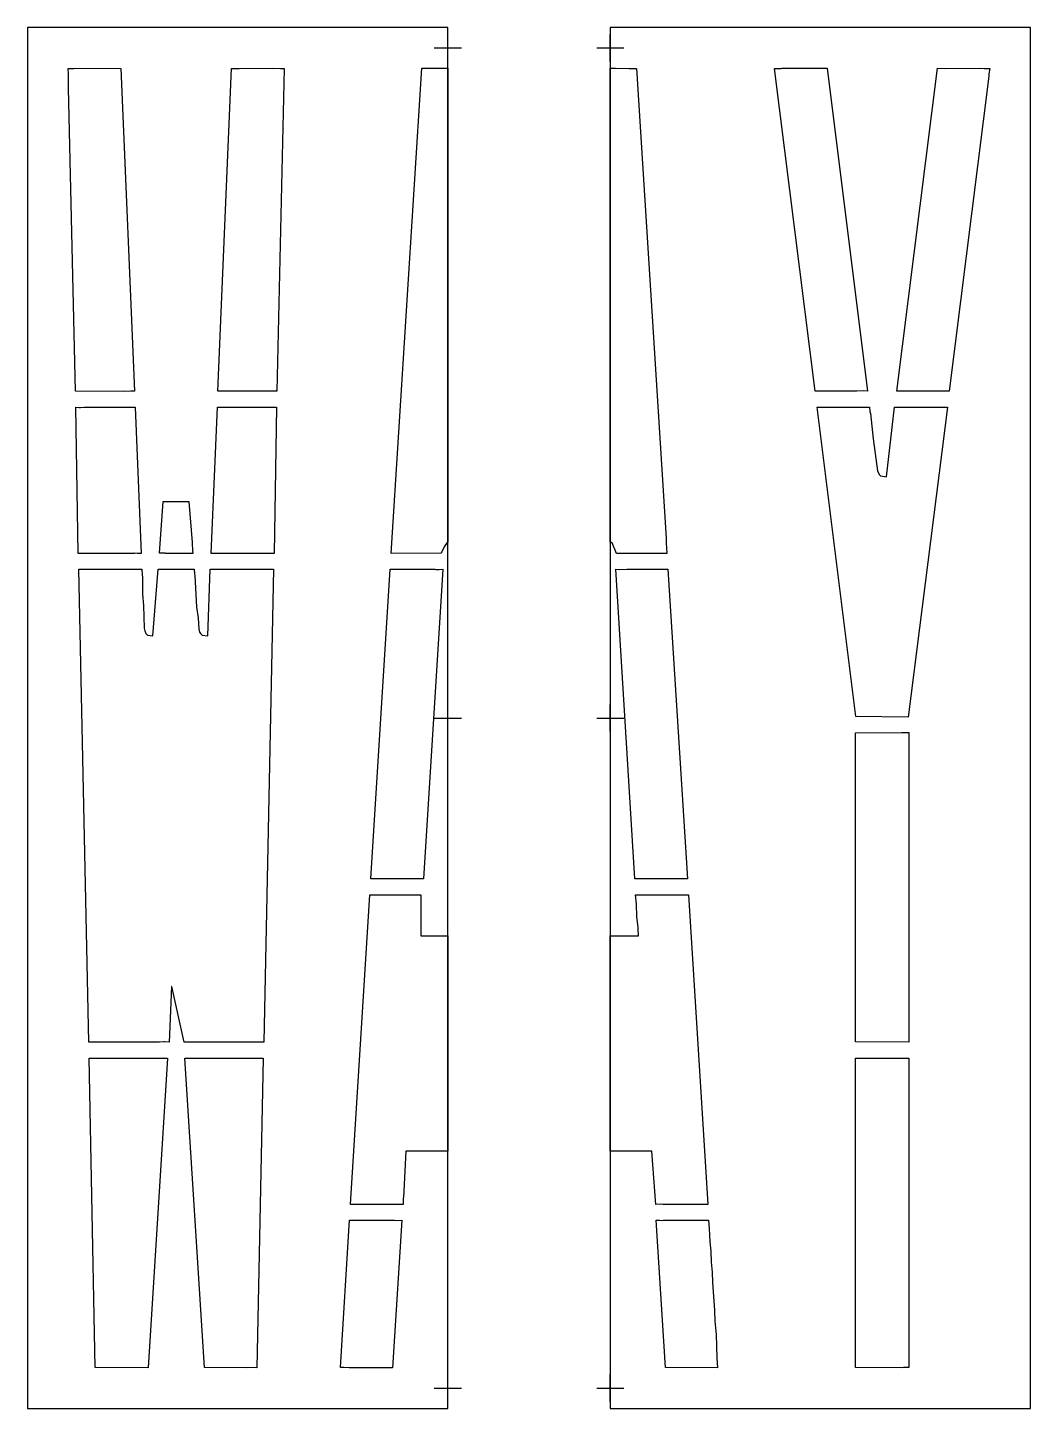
# Model space of a CAD drawing. Header units: inches. Extents: x 0 to 74, y 0 to 102.
import ezdxf

# ---------------------------------------------------------------- set-up
doc = ezdxf.new("R2010")
doc.units = ezdxf.units.IN
doc.header["$MEASUREMENT"] = 0
doc.layers.add('CUT', color=1, linetype='Continuous')
doc.layers.add('REG', color=5, linetype='Continuous')

msp = doc.modelspace()

# ---------------------------------------------------------------- linework, layer by layer
at = {"layer": 'CUT'}
for points in [[(7.09, 75.13), (3.53, 75.14), (3.02, 97.53), (3.01, 98.59), (3, 98.99), (3.41, 98.98), (3.56, 99), (6.89, 98.99), (7.89, 75.14), (7.63, 75.15)], [(18.95, 98.99), (18.41, 75.14), (14.6, 75.14), (14.51, 75.14), (14.06, 75.14), (15.06, 98.99), (15.62, 98.99), (18.12, 99), (18.69, 98.99)], [(30.99, 63.97), (30.78, 63.64), (30.6, 63.28), (30.52, 63.17), (26.87, 63.16), (29.12, 99), (31.05, 99), (31.05, 63.98)], [(47.17, 64.29), (47.18, 63.95), (47.24, 63.16), (43.51, 63.16), (43.18, 63.95), (43.1, 63.99), (43.05, 63.98), (43.05, 99), (43.44, 99), (44.44, 98.99), (45, 98.99)], [(58.82, 75.14), (58.18, 75.14), (55.19, 98.99), (55.46, 98.99), (55.68, 98.99), (55.76, 99), (59.07, 99), (62.05, 75.15), (61.79, 75.16), (61.26, 75.14)], [(71.09, 98.99), (71.03, 98.6), (71.02, 98.41), (68.1, 75.14), (64.83, 75.14), (64.68, 75.15), (64.5, 75.14), (64.23, 75.14), (67.22, 99), (67.77, 98.99), (70.35, 99), (70.7, 98.98)], [(7.92, 63.17), (7.87, 63.16), (3.74, 63.16), (3.56, 73.97), (3.81, 73.95), (3.9, 73.95), (4.17, 73.97), (7.95, 73.97), (8.4, 63.16), (8.13, 63.16)], [(18.38, 73.97), (18.21, 63.16), (13.55, 63.16), (14.02, 73.97)], [(62.8, 69.26), (62.91, 68.99), (63.02, 68.89), (63.45, 68.83), (64.06, 73.97), (64.43, 73.96), (64.57, 73.97), (67.96, 73.97), (65.07, 51.06), (61.19, 51.11), (58.33, 73.97), (62.2, 73.97), (62.24, 73.64), (62.28, 73.49), (62.47, 71.63)], [(12.15, 63.96), (12.15, 63.88), (12.19, 63.42), (12.21, 63.16), (10.19, 63.16), (10.16, 63.17), (10.01, 63.17), (9.74, 63.17), (10.01, 67), (10.56, 66.99), (11.92, 67)], [(8.57, 59.32), (8.6, 57.65), (8.65, 57.43), (8.73, 57.24), (8.86, 57.11), (9.25, 57.06), (9.65, 61.99), (12.31, 61.99), (12.33, 61.62), (12.36, 61.53), (12.49, 59.19), (12.59, 58.4), (12.65, 57.56), (12.71, 57.35), (12.79, 57.21), (12.89, 57.11), (13.32, 57.07), (13.5, 61.99), (18.16, 61.99), (17.45, 27.05), (12.19, 27.05), (11.88, 27.06), (11.57, 27.05), (10.66, 31.16), (10.64, 31.16), (10.45, 27.05), (10.14, 27.07), (10.06, 27.07), (9.74, 27.05), (4.52, 27.05), (3.78, 61.99), (8.44, 61.99), (8.46, 61.56), (8.48, 61.44), (8.49, 60.15)], [(30.67, 61.99), (29.24, 39.12), (28.68, 39.12), (26.17, 39.11), (25.62, 39.13), (25.36, 39.12), (26.8, 61.99), (30.1, 61.99), (30.16, 61.98), (30.4, 61.98)], [(48.75, 39.12), (48.49, 39.12), (48.34, 39.13), (48.17, 39.12), (44.87, 39.12), (43.45, 61.99), (43.7, 61.97), (44.27, 61.99), (46.71, 61.99), (47.31, 61.99)], [(65.11, 27.05), (61.17, 27.07), (61.17, 49.91), (64.58, 49.92), (64.63, 49.92), (64.84, 49.92), (65.11, 49.92)], [(29.32, 34.91), (31.05, 34.91), (31.05, 19), (27.94, 19), (27.77, 15.57), (27.76, 15.52), (27.75, 15.33), (27.74, 15.07), (23.85, 15.07), (25.29, 37.94), (28.43, 37.95), (28.79, 37.93), (29.05, 37.95), (29.05, 34.91)], [(45.14, 34.91), (45.1, 35.41), (45.11, 35.54), (45.02, 36.32), (44.98, 37.24), (44.92, 37.95), (48.83, 37.94), (50.26, 15.07), (46.94, 15.07), (46.77, 15.08), (46.41, 15.07), (46.13, 19), (43.05, 19), (43.05, 34.91)], [(4.99, 3.01), (4.54, 25.88), (4.94, 25.87), (5.14, 25.88), (10.33, 25.88), (8.9, 3)], [(16.93, 3), (16.66, 3.01), (16.15, 3), (13.06, 3.01), (11.62, 25.88), (12.03, 25.87), (12.21, 25.88), (17.41, 25.88)], [(61.17, 3.01), (61.17, 25.86), (65.11, 25.87), (65.11, 3.01), (64.72, 3.02), (64.57, 3)], [(26.95, 3), (23.76, 3), (23.36, 3.02), (23.11, 3.01), (23.78, 13.9), (27.11, 13.9), (27.26, 13.89), (27.66, 13.9)], [(50.49, 11.61), (50.51, 10.8), (50.59, 10.06), (50.6, 9.3), (50.76, 7.25), (50.78, 6.44), (50.88, 5.47), (50.93, 3.71), (50.98, 3), (47.13, 3.01), (46.45, 13.9), (46.72, 13.9), (46.93, 13.89), (46.99, 13.9), (50.31, 13.9), (50.35, 13.28), (50.4, 12.3)]]:
    msp.add_lwpolyline(points, close=True, dxfattribs=at)
at = {"layer": 'REG'}
for points in [[(0, 0), (31.05, 0), (31.05, 102), (0, 102)], [(43.05, 0), (74.09, 0), (74.09, 102), (43.05, 102)]]:
    msp.add_lwpolyline(points, close=True, dxfattribs=at)
for points in [[(31.05, 99.5), (31.05, 101.5)], [(43.05, 99.5), (43.05, 101.5)], [(30.05, 100.5), (32.05, 100.5)], [(42.05, 100.5), (44.05, 100.5)], [(30.05, 51), (32.05, 51)], [(31.05, 50), (31.05, 52)], [(42.05, 51), (44.05, 51)], [(43.05, 50), (43.05, 52)], [(31.05, 0.5), (31.05, 2.5)], [(43.05, 0.5), (43.05, 2.5)], [(30.05, 1.5), (32.05, 1.5)], [(42.05, 1.5), (44.05, 1.5)]]:
    msp.add_lwpolyline(points, dxfattribs=at)

doc.saveas('drawing.dxf')
